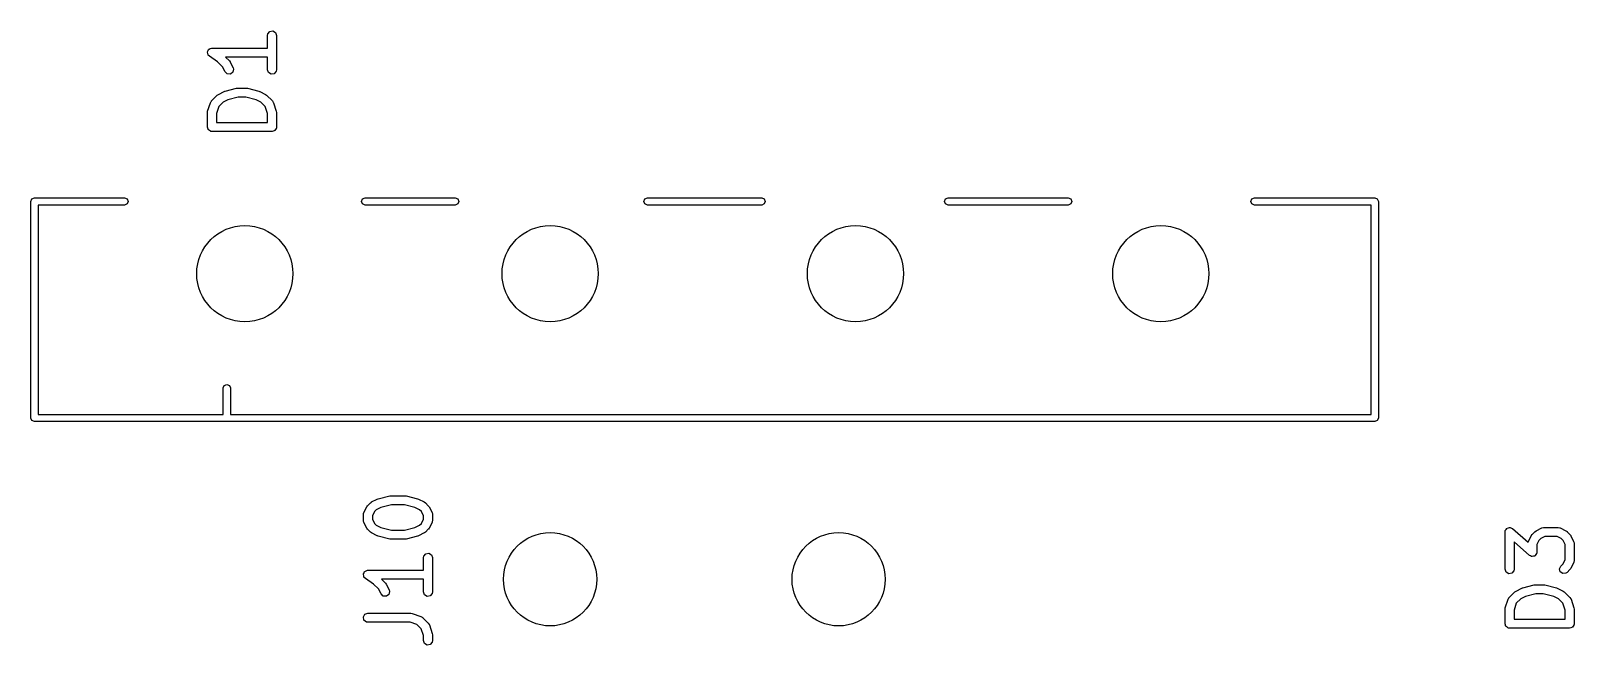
# Model space of a CAD drawing. Extents: x 37 to 259, y -144 to -45.
# Drawn here: x 39.62 to 65.3, y -117.93 to -107.72 of the extents above; entities that cross this region are included whole.
import ezdxf

# ---------------------------------------------------------------- set-up
doc = ezdxf.new("R2010")
doc.units = 0
doc.layers.add('BLACK', color=7, linetype='CONTINUOUS')

msp = doc.modelspace()

# ---------------------------------------------------------------- linework, layer by layer
at = {"layer": 'BLACK', "linetype": 'CONTINUOUS'}
for p, q in [((43.5574, -107.799), (43.5619, -107.774)), ((43.5574, -108.01), (43.5574, -107.799)), ((43.5619, -107.774), (43.5949, -107.734)), ((43.5949, -107.734), (43.6454, -107.725)), ((43.6454, -107.725), (43.6898, -107.751)), ((43.6898, -107.751), (43.7074, -107.799)), ((43.7074, -107.799), (43.7074, -108.371)), ((42.5575, -108.08), (42.5593, -108.076)), ((42.5636, -108.101), (42.5575, -108.08)), ((42.5585, -108.072), (42.5694, -108.053)), ((42.5593, -108.076), (42.5585, -108.072)), ((42.5674, -108.122), (42.5636, -108.101)), ((42.5694, -108.053), (42.5781, -108.033)), ((42.5781, -108.033), (42.582, -108.031)), ((42.582, -108.031), (42.5842, -108.028)), ((42.5842, -108.028), (42.6046, -108.02)), ((42.6046, -108.02), (42.6241, -108.01)), ((42.6241, -108.01), (42.6283, -108.011)), ((42.6283, -108.011), (42.6324, -108.01)), ((42.6324, -108.01), (43.5574, -108.01)), ((42.5707, -108.125), (42.5674, -108.122)), ((42.5719, -108.129), (42.5707, -108.125)), ((42.5908, -108.147), (42.5719, -108.129)), ((42.7275, -108.239), (42.5908, -108.147)), ((42.8088, -108.32), (42.7275, -108.239)), ((42.851, -108.404), (42.8088, -108.32)), ((43.5574, -108.16), (42.8611, -108.16)), ((42.8611, -108.16), (42.9235, -108.222)), ((42.9235, -108.222), (42.9364, -108.241)), ((42.9364, -108.241), (42.9376, -108.242)), ((42.9376, -108.242), (42.9852, -108.337)), ((42.9852, -108.337), (42.9926, -108.362)), ((43.5574, -108.371), (43.5574, -108.16)), ((42.8883, -108.44), (42.851, -108.404)), ((42.9395, -108.443), (42.8883, -108.44)), ((42.9807, -108.412), (42.9395, -108.443)), ((42.9926, -108.362), (42.9807, -108.412)), ((43.5749, -108.419), (43.5574, -108.371)), ((43.6194, -108.445), (43.5749, -108.419)), ((43.6699, -108.436), (43.6194, -108.445)), ((43.7029, -108.396), (43.6699, -108.436)), ((43.7074, -108.371), (43.7029, -108.396)), ((42.627, -108.889), (42.7222, -108.794)), ((42.7222, -108.794), (42.7406, -108.781)), ((42.7406, -108.781), (42.7417, -108.78)), ((42.7417, -108.78), (42.8369, -108.732)), ((42.8967, -108.87), (42.8197, -108.909)), ((42.8369, -108.732), (42.8493, -108.729)), ((42.8493, -108.729), (42.8523, -108.727)), ((42.8523, -108.727), (43.0428, -108.679)), ((43.0702, -108.827), (42.8967, -108.87)), ((43.0428, -108.679), (43.0577, -108.678)), ((43.0577, -108.678), (43.061, -108.677)), ((43.061, -108.677), (43.2038, -108.677)), ((43.1946, -108.827), (43.0702, -108.827)), ((43.3681, -108.87), (43.1946, -108.827)), ((43.2038, -108.677), (43.2186, -108.679)), ((43.2186, -108.679), (43.222, -108.679)), ((43.222, -108.679), (43.4125, -108.727)), ((43.4451, -108.909), (43.3681, -108.87)), ((43.4125, -108.727), (43.4243, -108.732)), ((43.4243, -108.732), (43.4278, -108.732)), ((43.4278, -108.732), (43.5231, -108.78)), ((43.5231, -108.78), (43.5411, -108.793)), ((43.5411, -108.793), (43.5426, -108.794)), ((43.5426, -108.794), (43.6378, -108.889)), ((42.5574, -109.085), (42.5613, -109.063)), ((42.5574, -109.323), (42.5574, -109.085)), ((42.5612, -109.061), (42.6088, -108.918)), ((42.5613, -109.063), (42.5612, -109.061)), ((42.6088, -108.918), (42.6213, -108.896)), ((42.6213, -108.896), (42.6251, -108.893)), ((42.6251, -108.893), (42.627, -108.889)), ((42.7456, -108.983), (42.7074, -109.097)), ((42.7074, -109.097), (42.7074, -109.248)), ((42.8197, -108.909), (42.7456, -108.983)), ((43.5192, -108.983), (43.4451, -108.909)), ((43.5574, -109.097), (43.5192, -108.983)), ((43.5574, -109.248), (43.5574, -109.097)), ((43.6378, -108.889), (43.6527, -108.91)), ((43.6527, -108.91), (43.6531, -108.915)), ((43.6531, -108.915), (43.6559, -108.918)), ((43.6559, -108.918), (43.7035, -109.061)), ((43.7035, -109.061), (43.7068, -109.083)), ((43.7068, -109.083), (43.7074, -109.085)), ((43.7074, -109.085), (43.7074, -109.323)), ((42.564, -109.341), (42.5574, -109.323)), ((42.5674, -109.361), (42.564, -109.341)), ((42.5726, -109.365), (42.5674, -109.361)), ((42.5749, -109.371), (42.5726, -109.365)), ((42.5918, -109.381), (42.5749, -109.371)), ((42.6067, -109.394), (42.5918, -109.381)), ((42.7074, -109.248), (43.5574, -109.248)), ((43.6742, -109.383), (43.6699, -109.388)), ((43.6806, -109.381), (43.6742, -109.383)), ((43.6903, -109.364), (43.6806, -109.381)), ((43.7029, -109.349), (43.6903, -109.364)), ((43.7046, -109.339), (43.7029, -109.349)), ((43.7062, -109.336), (43.7046, -109.339)), ((43.7074, -109.323), (43.7057, -109.333)), ((43.7057, -109.333), (43.7062, -109.336)), ((42.6165, -109.395), (42.6067, -109.394)), ((42.6194, -109.397), (42.6165, -109.395)), ((42.6226, -109.396), (42.6194, -109.397)), ((42.6324, -109.398), (42.6226, -109.396)), ((43.6324, -109.398), (42.6324, -109.398)), ((43.6507, -109.391), (43.6324, -109.398)), ((43.6699, -109.388), (43.6507, -109.391)), ((39.62, -110.56), (39.6376, -110.518)), ((39.62, -114.16), (39.62, -110.56)), ((39.6376, -110.518), (39.68, -110.5)), ((39.68, -110.5), (41.18, -110.5)), ((41.18, -110.62), (39.74, -110.62)), ((39.74, -110.62), (39.74, -114.1)), ((41.18, -110.5), (41.2224, -110.518)), ((41.2224, -110.602), (41.18, -110.62)), ((41.2224, -110.518), (41.24, -110.56)), ((41.24, -110.56), (41.2224, -110.602)), ((45.12, -110.56), (45.1376, -110.518)), ((45.1376, -110.602), (45.12, -110.56)), ((45.1376, -110.518), (45.18, -110.5)), ((45.18, -110.62), (45.1376, -110.602)), ((45.18, -110.5), (46.68, -110.5)), ((46.68, -110.62), (45.18, -110.62)), ((46.68, -110.5), (46.7224, -110.518)), ((46.7224, -110.602), (46.68, -110.62)), ((46.7224, -110.518), (46.74, -110.56)), ((46.74, -110.56), (46.7224, -110.602)), ((49.82, -110.56), (49.8376, -110.518)), ((49.8376, -110.602), (49.82, -110.56)), ((49.8376, -110.518), (49.88, -110.5)), ((49.88, -110.62), (49.8376, -110.602)), ((49.88, -110.5), (51.78, -110.5)), ((51.78, -110.62), (49.88, -110.62)), ((51.78, -110.5), (51.8224, -110.518)), ((51.8224, -110.602), (51.78, -110.62)), ((51.8224, -110.518), (51.84, -110.56)), ((51.84, -110.56), (51.8224, -110.602)), ((54.82, -110.56), (54.8376, -110.518)), ((54.8376, -110.602), (54.82, -110.56)), ((54.8376, -110.518), (54.88, -110.5)), ((54.88, -110.62), (54.8376, -110.602)), ((54.88, -110.5), (56.88, -110.5)), ((56.88, -110.62), (54.88, -110.62)), ((56.88, -110.5), (56.9224, -110.518)), ((56.9224, -110.602), (56.88, -110.62)), ((56.9224, -110.518), (56.94, -110.56)), ((56.94, -110.56), (56.9224, -110.602)), ((59.92, -110.56), (59.9376, -110.518)), ((59.9376, -110.602), (59.92, -110.56)), ((59.9376, -110.518), (59.98, -110.5)), ((59.98, -110.62), (59.9376, -110.602)), ((59.98, -110.5), (61.98, -110.5)), ((61.92, -110.62), (59.98, -110.62)), ((61.92, -114.1), (61.92, -110.62)), ((61.98, -110.5), (62.0224, -110.518)), ((62.0224, -110.518), (62.04, -110.56)), ((62.04, -110.56), (62.04, -114.16)), ((42.82, -113.66), (42.8376, -113.618)), ((42.82, -114.1), (42.82, -113.66)), ((42.8376, -113.618), (42.88, -113.6)), ((42.88, -113.6), (42.9224, -113.618)), ((42.9224, -113.618), (42.94, -113.66)), ((42.94, -113.66), (42.94, -114.1)), ((39.6376, -114.202), (39.62, -114.16)), ((39.68, -114.22), (39.6376, -114.202)), ((61.98, -114.22), (39.68, -114.22)), ((39.74, -114.1), (42.82, -114.1)), ((42.94, -114.1), (61.92, -114.1)), ((62.0224, -114.202), (61.98, -114.22)), ((62.04, -114.16), (62.0224, -114.202)), ((45.2891, -115.555), (45.3843, -115.508)), ((45.3843, -115.508), (45.3967, -115.504)), ((45.3967, -115.504), (45.3997, -115.502)), ((45.3997, -115.502), (45.5901, -115.454)), ((45.5901, -115.454), (45.6051, -115.453)), ((45.6051, -115.453), (45.6083, -115.452)), ((45.6083, -115.452), (45.8464, -115.452)), ((45.8464, -115.452), (45.8612, -115.455)), ((45.8612, -115.455), (45.8646, -115.454)), ((45.8646, -115.454), (46.0551, -115.502)), ((46.0551, -115.502), (46.0669, -115.507)), ((46.0669, -115.507), (46.0704, -115.508)), ((46.0704, -115.508), (46.1657, -115.555)), ((45.1524, -115.765), (45.1569, -115.74)), ((45.1524, -115.86), (45.1524, -115.765)), ((45.1569, -115.74), (45.1598, -115.736)), ((45.1598, -115.736), (45.1603, -115.732)), ((45.1603, -115.732), (45.2079, -115.636)), ((45.2079, -115.636), (45.2213, -115.618)), ((45.2213, -115.618), (45.222, -115.617)), ((45.222, -115.617), (45.2696, -115.569)), ((45.2696, -115.569), (45.288, -115.556)), ((45.288, -115.556), (45.2891, -115.555)), ((45.3366, -115.714), (45.3024, -115.783)), ((45.3024, -115.783), (45.3024, -115.843)), ((45.367, -115.684), (45.3366, -115.714)), ((45.444, -115.646), (45.367, -115.684)), ((45.6176, -115.602), (45.444, -115.646)), ((45.8372, -115.602), (45.6176, -115.602)), ((46.0107, -115.646), (45.8372, -115.602)), ((46.0877, -115.684), (46.0107, -115.646)), ((46.1181, -115.714), (46.0877, -115.684)), ((46.1524, -115.783), (46.1181, -115.714)), ((46.1524, -115.843), (46.1524, -115.783)), ((46.1657, -115.555), (46.1837, -115.569)), ((46.1837, -115.569), (46.1852, -115.569)), ((46.1852, -115.569), (46.2328, -115.617)), ((46.2328, -115.617), (46.2457, -115.635)), ((46.2457, -115.635), (46.2468, -115.636)), ((46.2468, -115.636), (46.2945, -115.732)), ((46.2945, -115.732), (46.3019, -115.757)), ((46.3019, -115.757), (46.3008, -115.761)), ((46.3008, -115.761), (46.3024, -115.765)), ((46.3024, -115.765), (46.3024, -115.86)), ((45.1539, -115.865), (45.1524, -115.86)), ((45.1529, -115.869), (45.1539, -115.865)), ((45.1603, -115.894), (45.1529, -115.869)), ((45.2079, -115.989), (45.1603, -115.894)), ((45.2091, -115.99), (45.2079, -115.989)), ((45.222, -116.009), (45.2091, -115.99)), ((45.2696, -116.056), (45.222, -116.009)), ((45.2711, -116.057), (45.2696, -116.056)), ((45.2891, -116.07), (45.2711, -116.057)), ((45.3024, -115.843), (45.3366, -115.911)), ((45.3366, -115.911), (45.367, -115.942)), ((45.367, -115.942), (45.444, -115.98)), ((45.444, -115.98), (45.6176, -116.024)), ((45.6176, -116.024), (45.8372, -116.024)), ((45.8372, -116.024), (46.0107, -115.98)), ((46.0107, -115.98), (46.0877, -115.942)), ((46.0877, -115.942), (46.1181, -115.911)), ((46.1181, -115.911), (46.1524, -115.843)), ((46.1852, -116.056), (46.1668, -116.069)), ((46.2328, -116.009), (46.1852, -116.056)), ((46.2335, -116.007), (46.2328, -116.009)), ((46.2468, -115.989), (46.2335, -116.007)), ((46.2945, -115.894), (46.2468, -115.989)), ((46.295, -115.89), (46.2945, -115.894)), ((46.2979, -115.886), (46.295, -115.89)), ((46.3024, -115.86), (46.2979, -115.886)), ((64.1474, -116.054), (64.1493, -116.043)), ((64.1474, -116.673), (64.1474, -116.054)), ((64.1488, -116.04), (64.1504, -116.037)), ((64.1493, -116.043), (64.1488, -116.04)), ((64.1504, -116.037), (64.1519, -116.029)), ((64.1519, -116.029), (64.1649, -116.013)), ((64.1649, -116.013), (64.1754, -115.996)), ((64.1754, -115.996), (64.181, -115.994)), ((64.181, -115.994), (64.1849, -115.989)), ((64.1849, -115.989), (64.2048, -115.986)), ((64.2048, -115.986), (64.2239, -115.979)), ((64.2239, -115.979), (64.2295, -115.981)), ((64.2295, -115.981), (64.2354, -115.98)), ((64.2354, -115.98), (64.2529, -115.991)), ((64.2529, -115.991), (64.2718, -115.998)), ((64.2718, -115.998), (64.5318, -116.225)), ((64.5979, -116.096), (64.6455, -116.049)), ((64.6455, -116.049), (64.6639, -116.036)), ((64.6639, -116.036), (64.665, -116.035)), ((64.665, -116.035), (64.7603, -115.987)), ((64.7603, -115.987), (64.7852, -115.98)), ((64.7852, -115.98), (64.7896, -115.981)), ((64.7896, -115.981), (64.7938, -115.979)), ((64.7938, -115.979), (65.0319, -115.979)), ((65.0319, -115.979), (65.0576, -115.984)), ((65.0576, -115.984), (65.061, -115.987)), ((65.061, -115.987), (65.0654, -115.987)), ((65.0654, -115.987), (65.1607, -116.035)), ((65.1607, -116.035), (65.1787, -116.048)), ((65.1787, -116.048), (65.1802, -116.049)), ((65.1802, -116.049), (65.2278, -116.096)), ((45.3843, -116.118), (45.2891, -116.07)), ((45.3878, -116.118), (45.3843, -116.118)), ((45.3997, -116.124), (45.3878, -116.118)), ((45.5901, -116.171), (45.3997, -116.124)), ((45.5936, -116.171), (45.5901, -116.171)), ((45.6083, -116.174), (45.5936, -116.171)), ((45.8464, -116.174), (45.6083, -116.174)), ((45.8497, -116.172), (45.8464, -116.174)), ((45.8646, -116.171), (45.8497, -116.172)), ((46.0551, -116.124), (45.8646, -116.171)), ((46.058, -116.122), (46.0551, -116.124)), ((46.0704, -116.118), (46.058, -116.122)), ((46.1657, -116.07), (46.0704, -116.118)), ((46.1668, -116.069), (46.1657, -116.07)), ((64.5539, -116.444), (64.2974, -116.22)), ((64.2974, -116.22), (64.2974, -116.673)), ((64.5318, -116.225), (64.5329, -116.219)), ((64.5329, -116.219), (64.5357, -116.216)), ((64.5357, -116.216), (64.5363, -116.211)), ((64.5363, -116.211), (64.5839, -116.116)), ((64.5839, -116.116), (64.5972, -116.098)), ((64.5972, -116.098), (64.5979, -116.096)), ((64.7126, -116.194), (64.6783, -116.262)), ((64.6783, -116.262), (64.6783, -116.388)), ((64.743, -116.164), (64.7126, -116.194)), ((64.8115, -116.129), (64.743, -116.164)), ((65.0142, -116.129), (64.8115, -116.129)), ((65.0827, -116.164), (65.0142, -116.129)), ((65.1131, -116.194), (65.0827, -116.164)), ((65.1474, -116.262), (65.1131, -116.194)), ((65.1474, -116.513), (65.1474, -116.262)), ((65.2278, -116.096), (65.2407, -116.115)), ((65.2407, -116.115), (65.2418, -116.116)), ((65.2418, -116.116), (65.2895, -116.211)), ((65.2895, -116.211), (65.2969, -116.236)), ((65.2969, -116.236), (65.2958, -116.241)), ((65.2958, -116.241), (65.2974, -116.245)), ((65.2974, -116.245), (65.2974, -116.53)), ((46.1524, -116.48), (46.1569, -116.454)), ((46.1524, -116.69), (46.1524, -116.48)), ((46.1569, -116.454), (46.1899, -116.415)), ((46.1899, -116.415), (46.2404, -116.406)), ((46.2404, -116.406), (46.2848, -116.431)), ((46.2848, -116.431), (46.3024, -116.48)), ((46.3024, -116.48), (46.3024, -117.051)), ((64.5728, -116.451), (64.5539, -116.444)), ((64.5903, -116.461), (64.5728, -116.451)), ((64.5962, -116.46), (64.5903, -116.461)), ((64.6018, -116.463), (64.5962, -116.46)), ((64.6209, -116.456), (64.6018, -116.463)), ((64.6408, -116.453), (64.6209, -116.456)), ((64.6447, -116.448), (64.6408, -116.453)), ((64.6503, -116.446), (64.6447, -116.448)), ((64.6608, -116.429), (64.6503, -116.446)), ((64.6738, -116.413), (64.6608, -116.429)), ((64.6753, -116.405), (64.6738, -116.413)), ((64.6769, -116.402), (64.6753, -116.405)), ((64.6783, -116.388), (64.6764, -116.399)), ((64.6764, -116.399), (64.6769, -116.402)), ((65.1131, -116.581), (65.1474, -116.513)), ((65.2895, -116.564), (65.2418, -116.659)), ((65.29, -116.56), (65.2895, -116.564)), ((65.2929, -116.556), (65.29, -116.56)), ((65.2974, -116.53), (65.2929, -116.556)), ((45.1525, -116.76), (45.1543, -116.756)), ((45.1586, -116.781), (45.1525, -116.76)), ((45.1535, -116.752), (45.1644, -116.733)), ((45.1543, -116.756), (45.1535, -116.752)), ((45.1624, -116.803), (45.1586, -116.781)), ((45.1657, -116.806), (45.1624, -116.803)), ((45.1644, -116.733), (45.1731, -116.713)), ((45.1669, -116.81), (45.1657, -116.806)), ((45.1858, -116.828), (45.1669, -116.81)), ((45.1731, -116.713), (45.177, -116.712)), ((45.177, -116.712), (45.1792, -116.708)), ((45.1792, -116.708), (45.1996, -116.7)), ((45.3225, -116.919), (45.1858, -116.828)), ((45.1996, -116.7), (45.2191, -116.691)), ((45.2191, -116.691), (45.2233, -116.692)), ((45.2233, -116.692), (45.2274, -116.69)), ((45.2274, -116.69), (46.1524, -116.69)), ((64.1649, -116.722), (64.1474, -116.673)), ((64.2094, -116.747), (64.1649, -116.722)), ((64.2599, -116.738), (64.2094, -116.747)), ((64.2929, -116.699), (64.2599, -116.738)), ((64.2974, -116.673), (64.2929, -116.699)), ((65.0524, -116.667), (65.0741, -116.62)), ((65.0657, -116.716), (65.0524, -116.667)), ((65.1077, -116.746), (65.0657, -116.716)), ((65.0741, -116.62), (65.1131, -116.581)), ((65.1588, -116.741), (65.1077, -116.746)), ((65.1802, -116.726), (65.1588, -116.741)), ((65.2278, -116.679), (65.1802, -116.726)), ((65.2285, -116.677), (65.2278, -116.679)), ((65.2418, -116.659), (65.2285, -116.677)), ((45.4038, -117), (45.3225, -116.919)), ((45.446, -117.084), (45.4038, -117)), ((45.4833, -117.12), (45.446, -117.084)), ((46.1524, -116.84), (45.4561, -116.84)), ((45.4561, -116.84), (45.5185, -116.903)), ((45.5185, -116.903), (45.5314, -116.921)), ((45.5314, -116.921), (45.5326, -116.922)), ((45.5326, -116.922), (45.5802, -117.017)), ((45.5876, -117.042), (45.5757, -117.092)), ((45.5802, -117.017), (45.5876, -117.042)), ((46.1524, -117.051), (46.1524, -116.84)), ((46.1699, -117.099), (46.1524, -117.051)), ((46.2979, -117.077), (46.2649, -117.116)), ((46.3024, -117.051), (46.2979, -117.077)), ((64.217, -117.144), (64.3122, -117.049)), ((64.3122, -117.049), (64.3306, -117.036)), ((64.3306, -117.036), (64.3317, -117.035)), ((64.3317, -117.035), (64.4269, -116.987)), ((64.4269, -116.987), (64.4393, -116.984)), ((64.4393, -116.984), (64.4423, -116.982)), ((64.4423, -116.982), (64.6328, -116.934)), ((64.6602, -117.082), (64.4867, -117.125)), ((64.6328, -116.934), (64.6477, -116.933)), ((64.6477, -116.933), (64.651, -116.932)), ((64.651, -116.932), (64.7938, -116.932)), ((64.7846, -117.082), (64.6602, -117.082)), ((64.9581, -117.125), (64.7846, -117.082)), ((64.7938, -116.932), (64.8086, -116.934)), ((64.8086, -116.934), (64.812, -116.934)), ((64.812, -116.934), (65.0025, -116.982)), ((65.0025, -116.982), (65.0143, -116.987)), ((65.0143, -116.987), (65.0178, -116.987)), ((65.0178, -116.987), (65.1131, -117.035)), ((65.1131, -117.035), (65.1311, -117.048)), ((65.1311, -117.048), (65.1326, -117.049)), ((65.1326, -117.049), (65.2278, -117.144)), ((45.5345, -117.123), (45.4833, -117.12)), ((45.5757, -117.092), (45.5345, -117.123)), ((46.2144, -117.125), (46.1699, -117.099)), ((46.2649, -117.116), (46.2144, -117.125)), ((64.1474, -117.34), (64.1513, -117.318)), ((64.1474, -117.578), (64.1474, -117.34)), ((64.1512, -117.316), (64.1988, -117.173)), ((64.1513, -117.318), (64.1512, -117.316)), ((64.1988, -117.173), (64.2113, -117.151)), ((64.2113, -117.151), (64.2151, -117.148)), ((64.2151, -117.148), (64.217, -117.144)), ((64.3356, -117.238), (64.2974, -117.352)), ((64.4097, -117.164), (64.3356, -117.238)), ((64.4867, -117.125), (64.4097, -117.164)), ((65.0351, -117.164), (64.9581, -117.125)), ((65.1092, -117.238), (65.0351, -117.164)), ((65.1474, -117.352), (65.1092, -117.238)), ((65.2278, -117.144), (65.2427, -117.165)), ((65.2427, -117.165), (65.2431, -117.17)), ((65.2431, -117.17), (65.2459, -117.173)), ((65.2459, -117.173), (65.2935, -117.316)), ((65.2935, -117.316), (65.2968, -117.338)), ((65.2968, -117.338), (65.2974, -117.34)), ((65.2974, -117.34), (65.2974, -117.578)), ((45.1535, -117.466), (45.1792, -117.422)), ((45.1624, -117.517), (45.1535, -117.466)), ((45.2017, -117.55), (45.1624, -117.517)), ((45.1792, -117.422), (45.2274, -117.405)), ((45.2274, -117.555), (45.2017, -117.55)), ((45.2274, -117.405), (45.9417, -117.405)), ((45.9295, -117.555), (45.2274, -117.555)), ((46.044, -117.593), (45.9295, -117.555)), ((45.9417, -117.405), (45.9637, -117.408)), ((45.9637, -117.408), (45.9654, -117.408)), ((45.9654, -117.408), (46.1082, -117.456)), ((46.1142, -117.663), (46.044, -117.593)), ((46.1082, -117.456), (46.1311, -117.468)), ((46.1311, -117.468), (46.1335, -117.472)), ((46.1335, -117.472), (46.1376, -117.474)), ((46.1376, -117.474), (46.2328, -117.569)), ((46.2328, -117.569), (46.2477, -117.591)), ((46.2477, -117.591), (46.2481, -117.595)), ((46.2481, -117.595), (46.2509, -117.599)), ((46.2509, -117.599), (46.2985, -117.742)), ((64.154, -117.596), (64.1474, -117.578)), ((64.1574, -117.616), (64.154, -117.596)), ((64.2974, -117.352), (64.2974, -117.503)), ((64.2974, -117.503), (65.1474, -117.503)), ((65.1474, -117.503), (65.1474, -117.352)), ((65.2946, -117.594), (65.2929, -117.604)), ((65.2962, -117.591), (65.2946, -117.594)), ((65.2974, -117.578), (65.2957, -117.588)), ((65.2957, -117.588), (65.2962, -117.591)), ((46.1524, -117.777), (46.1142, -117.663)), ((46.1524, -117.86), (46.1524, -117.777)), ((46.2985, -117.742), (46.3018, -117.764)), ((46.3018, -117.764), (46.3024, -117.765)), ((46.3024, -117.765), (46.3024, -117.86)), ((64.1626, -117.62), (64.1574, -117.616)), ((64.1649, -117.626), (64.1626, -117.62)), ((64.1818, -117.636), (64.1649, -117.626)), ((64.1967, -117.649), (64.1818, -117.636)), ((64.2065, -117.65), (64.1967, -117.649)), ((64.2094, -117.652), (64.2065, -117.65)), ((64.2126, -117.651), (64.2094, -117.652)), ((64.2224, -117.653), (64.2126, -117.651)), ((65.2224, -117.653), (64.2224, -117.653)), ((65.2407, -117.646), (65.2224, -117.653)), ((65.2599, -117.643), (65.2407, -117.646)), ((65.2642, -117.638), (65.2599, -117.643)), ((65.2706, -117.636), (65.2642, -117.638)), ((65.2803, -117.619), (65.2706, -117.636)), ((65.2929, -117.604), (65.2803, -117.619)), ((46.1699, -117.909), (46.1524, -117.86)), ((46.2144, -117.934), (46.1699, -117.909)), ((46.2649, -117.925), (46.2144, -117.934)), ((46.2979, -117.886), (46.2649, -117.925)), ((46.3024, -117.86), (46.2979, -117.886))]:
    msp.add_line(p, q, dxfattribs=at)
at = {"layer": 'BLACK'}
for centre, radius in [((43.18, -111.76), 0.8), ((48.26, -111.76), 0.8), ((53.34, -111.76), 0.8), ((58.42, -111.76), 0.8), ((48.26, -116.84), 0.775), ((53.06, -116.84), 0.775)]:
    msp.add_circle(centre, radius, dxfattribs=at)

doc.saveas('drawing.dxf')
